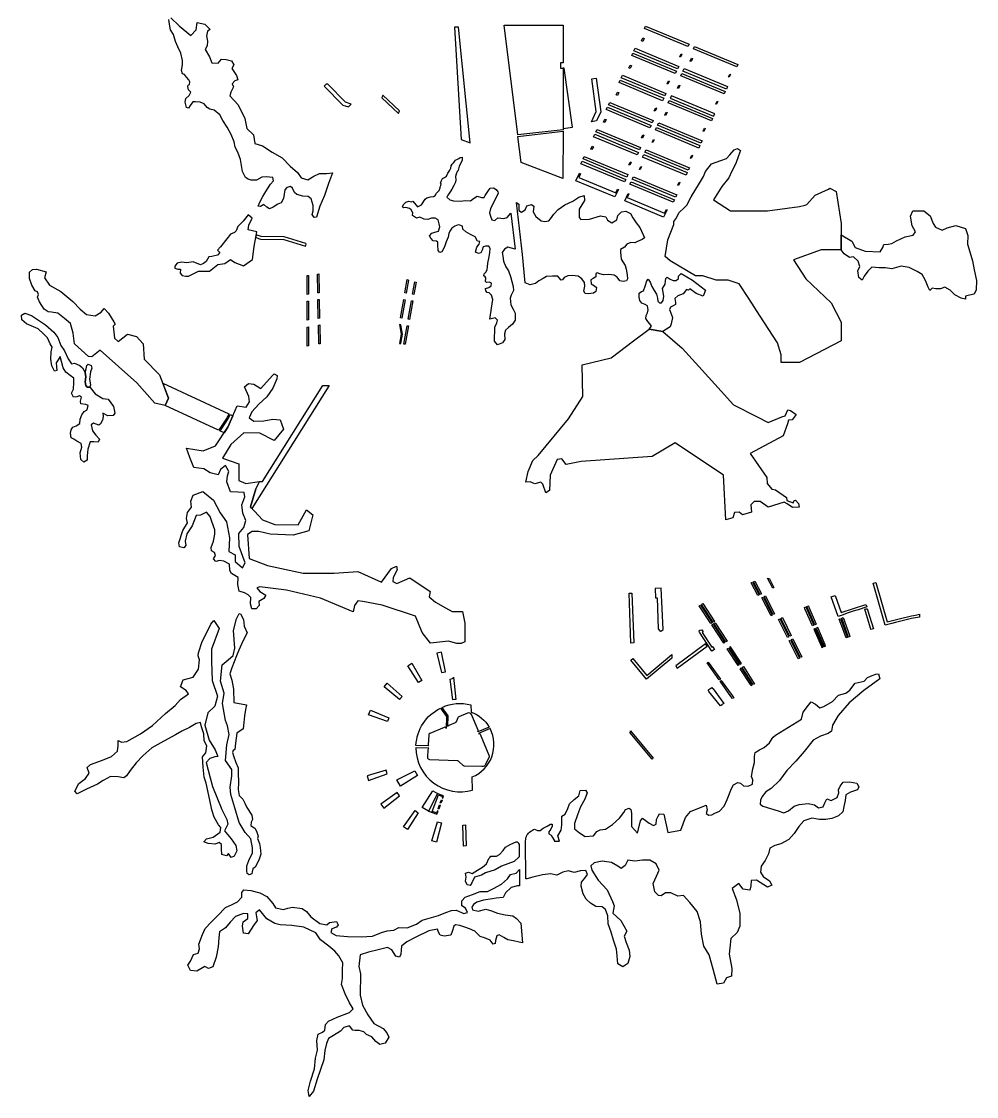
# Model space of a CAD drawing. Header units: millimetres. Extents: x -1615 to 2573, y -3000 to 3262.
# Drawn here: x -1010 to 2573, y -3000 to 1034 of the extents above; entities that cross this region are included whole.
import ezdxf

# ---------------------------------------------------------------- set-up
doc = ezdxf.new("R2010")
doc.units = ezdxf.units.MM
doc.layers.add('благоустройство_зеленые насаждения', color=18, linetype='Continuous', true_color=0x000000)

msp = doc.modelspace()

# ---------------------------------------------------------------- linework, layer by layer
at = {"layer": 'благоустройство_зеленые насаждения'}
for points in [[(-449.3, 1047.4), (-418.6, 1017.6), (-374.3, 981), (-354.1, 1002.2), (-350.2, 1030.1), (-322.3, 1023.3), (-301.2, 1003.1), (-311.3, 997.5), (-315.4, 978.6), (-312, 959.7), (-313.2, 941.9), (-320, 928.6), (-304.8, 900.6), (-295.4, 878.6), (-271.1, 877.5), (-259.8, 891.9), (-242, 890.4), (-226.4, 887.3), (-222.3, 885.8), (-213.5, 871.4), (-220.3, 857.3), (-202.5, 830.8), (-198.4, 814.5), (-209, 811.5), (-218.8, 800.1), (-214.7, 788.4), (-217.7, 781.2), (-224.5, 768.7), (-227.9, 754.7), (-196.7, 720.6), (-171.5, 669.2), (-163.8, 631.5), (-139.6, 608.2), (-133.8, 576.3), (-105.7, 566.6), (-68.9, 543.3), (-32, 522), (-1, 491), (26.3, 466.7), (39.2, 447.6), (65.2, 439.6), (86.9, 453), (108.6, 463.3), (134.2, 463.6), (157.1, 465.2), (142.2, 425.5), (127.7, 380.9), (109.8, 340.5), (97.6, 299.7), (88.8, 298.2), (81.2, 309.6), (84.2, 323.7), (85, 343.5), (76.6, 368.3), (66.3, 377.5), (45.7, 377.9), (24, 385.1), (14.1, 392), (7.6, 408.7), (-0.4, 414.8), (-14.6, 411), (-21.8, 401.5), (-26.8, 369.1), (-34.8, 353.8), (-47.7, 348.1), (-65.7, 337.1), (-79.5, 330.5), (-89, 337.4), (-100.1, 346.9), (-112.6, 340.1), (-122.2, 340.5), (-114.9, 356.1), (-103.9, 377.1), (-92.8, 396.1), (-75.3, 423.2), (-64.2, 435.8), (-66.1, 448.7), (-91.3, 451.4), (-108.4, 449.9), (-127.9, 438.5), (-147.4, 438.8), (-158.8, 441.9), (-168.8, 447.7), (-181, 470.2), (-184.5, 493.5), (-187.9, 515.2), (-197.8, 543.8), (-208.1, 562.5), (-211.5, 581.9), (-223.2, 610.2), (-238.5, 637.6), (-254.4, 662), (-265.3, 684), (-286.7, 700.4), (-302.5, 704.1), (-313.5, 710.8), (-324.5, 724.2), (-339.7, 730.9), (-356.2, 732.7), (-366.7, 731.7), (-376.4, 718.9), (-382.5, 707.9), (-391.1, 710.9), (-395.3, 731), (-392.9, 745.1), (-380.1, 756), (-374.6, 768.2), (-382.5, 777.4), (-385.6, 790.2), (-384.4, 794.5), (-379.5, 797.5), (-378.3, 806.7), (-381.9, 815.2), (-391.1, 825), (-398.4, 835.3), (-405.7, 837.2), (-409.4, 849.3), (-405.7, 871.3), (-405.1, 886.8), (-411.8, 914.2), (-422.8, 938.6), (-431.4, 958.1), (-439.9, 985), (-450.3, 1002.6), (-454.5, 1024), (-456.4, 1041.1)], [(1022.1, 624.8), (1022.1, 624.8)]]:
    msp.add_lwpolyline(points, dxfattribs=at)
for points in [[(640, 591.2), (673.6, 577.9), (629.7, 1012.3), (614.6, 1012.5)], [(852.5, 607.9), (801.5, 1020.1), (1022.3, 1020.1), (1022.3, 878.1), (1012.2, 878.1), (1012.2, 858.9), (1022.2, 858.9), (1022.1, 627.4), (852.5, 607.9)], [(1327.4, 1007.4), (1331.7, 1016.5), (1495.3, 948.5), (1491, 939.4)], [(1316.7, 961), (1321.8, 971.8), (1326.4, 969.9), (1321.3, 959.1)], [(1292.5, 933.1), (1456.2, 865.1), (1451.9, 856.1), (1288.3, 924)], [(1511.4, 931), (1515.6, 940), (1678.3, 872.5), (1674.1, 863.4)], [(1284, 915), (1447.7, 847), (1443.4, 837.9), (1279.8, 905.9)], [(1465.1, 912.3), (1467.8, 911.2), (1462.7, 900.3), (1460, 901.4)], [(1502.5, 883.8), (1499.7, 884.9), (1504.8, 895.8), (1507.6, 894.7)], [(1022.1, 632.1), (1058.2, 637.3), (1026.1, 858.9), (1022.2, 858.9)], [(1273.7, 857.6), (1269.1, 859.5), (1274.2, 870.3), (1278.8, 868.4)], [(1472.2, 847.6), (1476.5, 856.7), (1639.2, 789.1), (1634.9, 780)], [(1129.8, 818.4), (1145.9, 820.7), (1163.6, 694.7), (1147.5, 660.3), (1129.2, 657.7), (1147.1, 695.9)], [(1236.4, 813.5), (1400, 745.5), (1395.8, 736.4), (1232.2, 804.4)], [(1244.9, 831.6), (1408.5, 763.6), (1404.3, 754.6), (1240.7, 822.5)], [(1417.4, 810.8), (1420.2, 809.7), (1415.1, 798.8), (1412.3, 799.9)], [(1463.7, 829.5), (1468, 838.5), (1630.7, 771), (1626.4, 761.9)], [(1643, 825.4), (1648.1, 836.3), (1650.9, 835.1), (1645.8, 824.3)], [(1221.4, 758), (1226.5, 768.8), (1231.2, 766.9), (1226.1, 756.1)], [(1452.1, 783.4), (1457.2, 794.3), (1460, 793.2), (1454.9, 782.3)], [(346.4, 757.3), (342, 747.7), (404.8, 688.5), (409.2, 698.1)], [(1360.9, 662.1), (1356.7, 653.1), (1193.1, 721), (1197.3, 730.1)], [(1416.1, 728), (1420.4, 737), (1583.1, 669.5), (1578.8, 660.4)], [(1424.6, 746.1), (1587.3, 678.5), (1591.6, 687.6), (1428.9, 755.2)], [(1600.5, 734.8), (1603.2, 733.6), (1598.1, 722.8), (1595.4, 723.9)], [(1188.8, 712), (1352.4, 644), (1348.2, 634.9), (1184.6, 702.9)], [(1369.8, 709.3), (1372.6, 708.2), (1367.5, 697.3), (1364.7, 698.4)], [(1404.5, 681.9), (1409.6, 692.8), (1412.3, 691.7), (1407.2, 680.8)], [(1173.8, 656.5), (1178.9, 667.3), (1183.5, 665.4), (1178.4, 654.6)], [(1377, 644.6), (1381.3, 653.7), (1544, 586.1), (1539.7, 577)], [(1022.1, 622.2), (1022, 444), (865.3, 504.3), (853.2, 602.3), (1022.1, 622.2)], [(1141.2, 610.5), (1304.8, 542.5), (1300.6, 533.4), (1136.9, 601.4)], [(1149.7, 628.6), (1313.3, 560.6), (1309.1, 551.6), (1145.4, 619.5)], [(1322.2, 607.8), (1325, 606.7), (1319.9, 595.8), (1317.1, 596.9)], [(1372.8, 635.5), (1535.5, 568), (1531.2, 558.9), (1368.5, 626.5)], [(1552.9, 633.3), (1555.6, 632.1), (1550.5, 621.3), (1547.8, 622.4)], [(1130.8, 553.1), (1126.2, 555), (1131.3, 565.9), (1135.9, 563.9)], [(1356.9, 580.4), (1362, 591.3), (1364.7, 590.2), (1359.6, 579.3)], [(458.7, 359.4), (476.4, 337.7), (491.1, 345.2), (504.4, 366.6), (510.7, 372), (524.4, 375.7), (535.7, 377.5), (543, 381.3), (548, 389.2), (556.9, 399.8), (561.8, 409), (561.4, 413.3), (564.2, 418.3), (564.6, 424.4), (562.2, 427.6), (565.8, 437.5), (570, 444.3), (577.9, 448.6), (585.1, 453.8), (590.2, 465.1), (596.9, 475.3), (601.7, 483.7), (602.7, 492), (606.2, 498.6), (611.2, 503.7), (616.6, 509.1), (617.7, 513), (624.1, 516), (631.6, 519.8), (636.6, 523.2), (643.3, 525.1), (643.9, 519.8), (644.3, 513.2), (639, 502.5), (632.4, 490.6), (630.6, 480.7), (629.1, 474.4), (624.9, 470.2), (620.9, 461.3), (619.1, 452.5), (620.1, 439.6), (619.1, 430.3), (612.4, 418.7), (604.7, 404), (601.5, 398.7), (594.3, 387.4), (590, 381.8), (586.6, 374.1), (596.9, 364), (611.6, 360.2), (637, 359), (655.4, 362.2), (675.1, 361), (686.5, 369.7), (699.8, 378.4), (715.9, 373.3), (726.8, 372.7), (730.1, 380.8), (740.2, 396.3), (748.8, 407.8), (761.9, 410), (771.6, 403.2), (777.9, 394.7), (779.1, 389), (761.6, 353.2), (750.2, 331.5), (746.1, 315.5), (749.7, 303.7), (754.9, 289.7), (766.7, 286.6), (777.5, 296.4), (800.2, 293.9), (812.1, 298.5), (826.3, 314.8), (842.4, 178.8), (814.6, 186.8), (802, 179.6), (794.1, 167.4), (796.7, 153.1), (799.4, 134.9), (807.4, 113), (817.6, 97.7), (825.6, 77.1), (835.5, 39), (836.7, 24.4), (827.6, 6.3), (823.9, -4.8), (826.5, -29.3), (835.1, -45.8), (842.5, -61.2), (843, -87.3), (832.4, -101.6), (817.5, -114.9), (805.8, -125), (802.1, -137.9), (803.7, -159.2), (795.2, -171.4), (776.6, -180), (765, -166.3), (766.4, -113), (774.4, -96.5), (776.3, -87.5), (771, -81.9), (767.2, -78.4), (747.5, -83.8), (758.9, -9.1), (754.3, 6.7), (744.9, 15), (737.2, 17.4), (732.2, 22.7), (731.9, 31.7), (743.2, 35.4), (752.9, 42.4), (753.9, 52.1), (746.9, 56.1), (735.6, 54.1), (731.6, 58.4), (732.6, 72.1), (729.9, 75.4), (724.9, 79.8), (726.2, 87.1), (733.9, 94.1), (737.9, 102.8), (738.2, 112.8), (739.6, 127), (745.2, 150.6), (747.5, 167), (748.9, 181.4), (743.8, 190.2), (731.7, 190.2), (722.6, 188.2), (718.3, 176.1), (713.6, 166), (705.2, 163), (694.1, 168.7), (699.1, 187.2), (707.9, 198.6), (709.5, 208), (701.5, 210), (692.7, 225.5), (675.3, 234.5), (657.7, 244.4), (646.3, 254.1), (644.9, 265.5), (635.5, 269.6), (628.5, 270.9), (616, 265.2), (604.6, 257.8), (597.6, 247.1), (593.5, 238), (591.8, 223.9), (583.1, 206.7), (579, 191.9), (574.3, 180.2), (567.9, 169.1), (560.2, 166.4), (554.2, 174.1), (552.8, 194.3), (552.5, 205.4), (547, 209.4), (535.3, 210.4), (525.9, 220.2), (521.8, 229.6), (529.9, 239.7), (541, 243), (554.8, 247.4), (560.2, 263.5), (557.1, 274.3), (553.4, 289.4), (543, 296.1), (528.6, 296.1), (514.5, 290.4), (501, 292.1), (485.2, 299.5), (472, 296.2), (457.5, 306.2), (458.5, 315.3), (452.8, 326.4), (445.8, 332.4), (432.7, 335.8), (423.3, 334.5), (419.3, 338.3), (423.7, 347.3), (432.2, 355.8), (444.1, 360.1), (454.1, 357.5)], [(1102.1, 527.1), (1265.7, 459.1), (1261.4, 450.1), (1097.8, 518)], [(1325.1, 534), (1487.8, 466.5), (1483.6, 457.4), (1320.9, 525)], [(1329.4, 543.1), (1333.7, 552.2), (1496.3, 484.6), (1492.1, 475.5)], [(1438, 272), (1438, 283.7), (1445.1, 293.4), (1458, 317.3), (1476.3, 335.1), (1486.7, 345.1), (1503.3, 376.3), (1533.7, 426.6), (1549, 451.9), (1556.3, 470.9), (1579.5, 499.4), (1613.9, 511.8), (1635.5, 519.5), (1648.2, 533.9), (1663.7, 551.5), (1676.7, 556.8), (1687.7, 549), (1680.7, 529.6), (1670.2, 500.6), (1656, 472), (1643.7, 447.5), (1618.3, 414.1), (1586.9, 363.9), (1650.7, 322.9), (1789.5, 322.9), (1909.3, 339.7), (1931, 343.9), (1937.2, 347.6), (1968.7, 382.6), (2018.5, 403.9), (2023, 408.4), (2047.5, 396.2), (2065.6, 275.3), (2065.6, 176.7), (1990.2, 176.7), (1886.6, 139.4), (1933.6, 68.6), (2028.2, -21.5), (2065.4, -94.8), (2065.4, -164.6), (1909.9, -245.8), (1840, -245.8), (1840, -217.6), (1826.5, -172.5), (1758.9, -67.7), (1719.1, -6.1), (1683.5, 49), (1641.7, 63), (1596.6, 63), (1547, 79.9), (1519, 79.2), (1424.3, 135.4), (1404.8, 151.3), (1415.9, 214.4)], [(1505.2, 531.8), (1508, 530.6), (1502.9, 519.8), (1500.1, 520.9)], [(1093.6, 509), (1257.2, 441), (1252.9, 431.9), (1089.3, 499.9)], [(1274.6, 506.3), (1277.4, 505.2), (1272.3, 494.3), (1269.5, 495.4)], [(1309.2, 478.9), (1314.3, 489.8), (1317.1, 488.7), (1312, 477.8)], [(1088.3, 462.4), (1081.5, 447.9), (1220.2, 390.3), (1227, 404.8), (1229.7, 403.7), (1216.6, 375.6), (1070.5, 436.3), (1083.7, 464.4)], [(1448.7, 383.1), (1444.5, 374), (1281.8, 441.6), (1286, 450.7)], [(1277.5, 432.5), (1440.2, 365), (1436, 355.9), (1273.3, 423.5)], [(1457.6, 430.3), (1460.4, 429.1), (1455.3, 418.3), (1452.5, 419.4)], [(847.4, 354.6), (855.8, 347.9), (855.8, 324.9), (865.8, 318.5), (880.4, 327.3), (886.9, 341.4), (903.9, 346.7), (912.2, 340.8), (910.4, 319.7), (920.4, 301.5), (939.8, 285.6), (954.5, 283.3), (968.6, 285.6), (975, 293.2), (987.9, 310.3), (1003.8, 328.5), (1028.5, 345.5), (1059, 359.6), (1081.9, 374.9), (1101.9, 381.3), (1103.1, 361.9), (1083.1, 329.6), (1083.1, 297.9), (1088.6, 290.9), (1121.5, 292.1), (1163.2, 305), (1183.2, 300.9), (1188.4, 288.5), (1204.9, 278.6), (1224.3, 289.1), (1227.8, 305.6), (1241.3, 319.7), (1257.8, 321.4), (1275.4, 313.2), (1283.6, 296.8), (1297.1, 278), (1310, 260.9), (1316.5, 247.4), (1324.7, 231), (1327.7, 221.6), (1318.8, 215.1), (1301.8, 208.7), (1291.8, 202.8), (1276.5, 204), (1261.9, 198.7), (1252.5, 187.5), (1237.8, 178.1), (1237.2, 168.2), (1240.7, 141.7), (1254.8, 118.2), (1259.5, 104.1), (1262.4, 83.6), (1263.6, 67.7), (1260.1, 60.7), (1247.2, 58.3), (1235.4, 60.7), (1225.4, 74.8), (1213.7, 82.4), (1194.3, 84.8), (1174.3, 83.6), (1159.7, 87.1), (1150.3, 91.2), (1145, 87.7), (1145, 76), (1135.6, 69.5), (1126.2, 64.8), (1128, 49.3), (1139.7, 42.2), (1147.3, 35.8), (1145.6, 21.1), (1136.2, 14.6), (1116.2, 12.3), (1105, 13.5), (1100.3, 22.3), (1103.9, 40.5), (1103.3, 54.6), (1092.1, 67.5), (1078.6, 77.5), (1056.9, 80.4), (1040.4, 79.8), (1026.3, 73.4), (1019.9, 64), (1014.6, 63.4), (1007.5, 71.6), (1002.2, 78.1), (982.3, 78.7), (960, 76.3), (947.6, 69.3), (931.8, 60.4), (918.3, 50.5), (899.5, 45.8), (880.6, 52.6), (870.1, 159.1)], [(1262.7, 372.7), (1403.2, 314.3), (1410, 328.8), (1412.8, 327.6), (1399.6, 299.5), (1253.5, 360.2), (1266.7, 388.3), (1269.5, 387.2)], [(2065.6, 233), (2106.1, 209.1), (2117.8, 185.2), (2155.9, 172.2), (2211.6, 169), (2221.9, 185.8), (2225.8, 197.4), (2242, 198.1), (2256.2, 200.7), (2273.7, 210.4), (2305.4, 225.9), (2335.8, 232.4), (2344.2, 244.7), (2332.6, 267.3), (2325.5, 302.9), (2335.2, 322.9), (2375.9, 322.9), (2399.2, 304.8), (2410.8, 275.1), (2419.3, 261.5), (2444.5, 250.5), (2463.9, 259.5), (2495.6, 268.6), (2532.7, 257.5), (2541.1, 231), (2539.2, 198.7), (2548.9, 168.9), (2557.9, 135.3), (2565, 102.3), (2573.5, 61.6), (2572.8, 27.3), (2564.4, 10.5), (2546.9, 7.2), (2532.1, 2.7), (2532.1, -8.3), (2515.9, -4.4), (2492.6, 8.5), (2474.5, 26), (2454.4, 36.3), (2438.9, 30.5), (2421.4, 30.5), (2407.2, 32.5), (2398.1, 24.7), (2391.7, 36.3), (2382, 61.6), (2369, 84.2), (2350.9, 95.8), (2320.5, 110.1), (2291.4, 115.2), (2255.2, 106.2), (2232.3, 108.8), (2208.3, 108.8), (2181.2, 111.4), (2165.6, 97.1), (2151.4, 77.7), (2144.9, 62.9), (2131.4, 73.2), (2128.1, 98.4), (2135.2, 114.6), (2129.4, 134), (2111.9, 150.8), (2097.1, 148.2), (2076.4, 161.8), (2065.6, 176.7)], [(-382.7, 78.5), (-345.9, 96.3), (-304.3, 96.3), (-272.9, 121.4), (-246.7, 126), (-225.6, 140.2), (-209.7, 129.4), (-176.6, 116.3), (-142.4, 140.8), (-136.8, 189.6), (-126.8, 244), (-158.6, 251.7), (-156.4, 269.2), (-144.7, 295.3), (-159.5, 307.8), (-177.9, 284.2), (-198, 264.5), (-204.1, 247.9), (-210.7, 242.2), (-226, 235.2), (-239.6, 218.1), (-262.8, 188.7), (-274.6, 176), (-265.9, 167.2), (-274.2, 157.2), (-295.2, 151.5), (-306.1, 150.6), (-316.6, 132.7), (-326.7, 125.7), (-338.5, 120.4), (-365.8, 132.2), (-389, 128.7), (-409.5, 130.9), (-425.7, 126.5), (-434.5, 115.1), (-434.5, 108.1), (-423.1, 104.2), (-413.5, 103.8), (-414.8, 89.8), (-406.9, 80.6), (-393.3, 78.4)], [(-130.6, 223.3), (-112.6, 217.3), (-25.4, 215.1), (55.9, 190.1), (59, 198.1), (56.8, 200.3), (-23.8, 225.1), (-110.9, 227.3), (-128.8, 233.3)], [(-952.8, 104.9), (-916.7, 94.8), (-923.7, 71.8), (-903.9, 44.3), (-862.2, 20.9), (-817, -17.2), (-789.4, -45.5), (-765.3, -65.3), (-733.5, -71), (-710.9, -57.5), (-698.9, -42.7), (-682.6, -60.4), (-662.8, -92.9), (-657.8, -101.8), (-665.6, -108.9), (-660.2, -154), (-647.3, -166.9), (-611.9, -138.9), (-577.5, -148.6), (-552.8, -175.5), (-549.6, -233.5), (-491.5, -292.6), (-458.2, -379.6), (-470, -407.6), (-508.7, -397.9), (-576.4, -321.6), (-715, -199.1), (-745.4, -224.8), (-757.9, -223.5), (-810.9, -175.4), (-816.2, -136.2), (-826.1, -99.9), (-848.8, -81.2), (-872.8, -60.3), (-896.5, -57.2), (-909.4, -55.4), (-924.1, -45.2), (-941.5, -18), (-949.1, -0.7), (-946, 9.1), (-949.1, 19.8), (-958, 22.9), (-970.4, 44.3), (-979.3, 69.7), (-979.3, 92.8), (-968.7, 102.6)], [(62.8, 80.3), (67.8, 81.1), (67.8, 10.2), (62.8, 9.3)], [(101.1, 86), (106.1, 86.6), (107.3, 16.2), (102.3, 15.5)], [(1345.2, -120.6), (1354.6, -109.3), (1348.4, -100.7), (1340.2, -92), (1333.1, -81.3), (1334, -69.7), (1338.9, -59), (1342.2, -48.7), (1339.3, -32.6), (1329.8, -28.8), (1317.9, -22.6), (1310.8, -13.6), (1307.5, -1.2), (1307.5, 14.9), (1316.6, 21.1), (1324.5, 22.8), (1330.7, 40.5), (1336.1, 60.9), (1342, 66.7), (1348.9, 55.2), (1355.6, 39.9), (1364, 24.5), (1372.4, 10.7), (1376.7, -3.8), (1377.6, -15.2), (1384.5, -21.3), (1392, -22.2), (1397.7, -13.1), (1399.9, 3.1), (1395.6, 31.5), (1405.7, 47.9), (1406.1, 61.2), (1407.3, 69.6), (1413.1, 74.3), (1423.7, 66.8), (1436, 61.6), (1447.2, 62.2), (1455.9, 69.8), (1455.9, 77.6), (1465, 88), (1507.8, 62.6), (1556.1, 25.7), (1547.5, 2.8), (1521.6, 13.6), (1498.1, 31.2), (1492.8, 25.2), (1485.8, 28), (1473.1, 11.4), (1453.2, 4), (1442.1, -6.1), (1443.7, -21.2), (1444.5, -28.4), (1436, -32.9), (1424.9, -38.7), (1421.9, -46.4), (1427.8, -62.6), (1432.3, -76.9), (1428, -100.5), (1423.7, -112.5), (1396.3, -129.6)], [(437.3, 65.1), (442.2, 63.7), (433.6, 14.3), (428.6, 15)], [(466, 57.2), (470.8, 55.9), (462.8, 9.6), (457.8, 10.4)], [(62.8, -16.1), (67.8, -15.2), (67.8, -86.3), (62.8, -87.2)], [(102.7, -9.7), (107.7, -9), (108.9, -79.5), (103.9, -80.2)], [(424.4, -9.7), (429.3, -10.4), (417.3, -79.4), (412.4, -78.7)], [(453.6, -14.2), (458.5, -15), (446.5, -83.9), (441.6, -83.1)], [(-751.8, -339.5), (-733.1, -363.5), (-703.8, -380.8), (-684.5, -383.5), (-664.5, -411.4), (-659.2, -436.1), (-665.8, -444.7), (-685.1, -446.1), (-704.5, -436.1), (-703.1, -448.1), (-705.8, -462.7), (-713.1, -475.4), (-719.8, -481.4), (-739.8, -474), (-747.8, -479.4), (-743.1, -502.7), (-731.1, -518.7), (-716.5, -533.3), (-721.8, -544.6), (-738.4, -543.3), (-751.8, -543.3), (-760.4, -570.6), (-763.7, -595.9), (-763.7, -612.6), (-775.7, -619.2), (-786.4, -609.9), (-789.7, -584.6), (-783.7, -563.9), (-785.1, -549.3), (-802.4, -540.6), (-813.7, -534), (-823.7, -528), (-825.7, -511.3), (-823, -498.7), (-816.4, -488), (-804.4, -483.4), (-790.4, -474.7), (-789.1, -458.7), (-783.1, -442.1), (-774.4, -430.1), (-763.1, -422.8), (-759.1, -406.8), (-767.7, -402.8), (-786.4, -400.8), (-788.4, -390.8), (-784.4, -376.1), (-791.7, -370.8), (-802.4, -374.1), (-815, -375.5), (-822.4, -360.8), (-815, -345.5), (-813, -320.9), (-813.7, -304.2), (-826.4, -294.2), (-843.7, -282.2), (-853, -265.6), (-859, -241.6), (-865, -222.8), (-871.7, -235.4), (-879, -247.4), (-877, -275.4), (-885.7, -278.1), (-895.7, -258.8), (-899, -233.4), (-898.3, -206.1), (-894.3, -188.8), (-902.3, -176.2), (-911.7, -152.9), (-927.6, -138.2), (-947, -119.6), (-964.9, -112.2), (-990.9, -100.9), (-1008.2, -85.6), (-1009.6, -67.6), (-996.9, -60.3), (-971.6, -69), (-938.3, -91.6), (-919, -104.9), (-887.7, -131.6), (-873.7, -152.2), (-861.7, -181.5), (-847.7, -202.1), (-835.1, -232.1), (-821.7, -251.4), (-810.4, -248.1), (-790.4, -257.4), (-781.1, -265.4), (-770.3, -283.6), (-768.5, -299.9), (-770.6, -318.8), (-768, -332.5), (-762.8, -338.7), (-753.2, -337.9)], [(62.8, -112.7), (67.8, -111.7), (67.8, -183.1), (62.8, -184)], [(104.4, -105.5), (109.4, -104.6), (110.6, -175.4), (105.6, -176.3)], [(409.2, -174.2), (414.2, -174.9), (419.5, -139.5), (413.3, -104), (408.3, -103.3), (414.4, -139.6)], [(437.3, -107.8), (442.3, -108.6), (430.3, -177.6), (425.4, -176.8)], [(1093.4, -254.4), (1203, -228.8), (1287, -164.9), (1345.2, -120.6), (1396.3, -129.6), (1468.9, -191.5), (1544.5, -274.9), (1615.8, -353.6), (1661.5, -404.1), (1750.6, -450.1), (1791.7, -471.4), (1843.3, -449.4), (1855.7, -445.6), (1866.2, -423.8), (1875, -426.3), (1896.8, -440.5), (1881.6, -460.4), (1868.1, -462.3), (1864.3, -475.5), (1847.6, -520.4), (1724.5, -587.2), (1787.4, -677.2), (1788.5, -699.9), (1805.4, -721.4), (1819.4, -723), (1860.5, -752.8), (1861.7, -763.8), (1885.8, -772.3), (1888.9, -763.4), (1894.9, -762), (1905.1, -774.3), (1908.2, -788.1), (1882.6, -789.7), (1863.3, -776.1), (1852.1, -769.9), (1791.9, -788.1), (1761.6, -767.6), (1739.6, -766.7), (1727.4, -779.2), (1729.4, -807), (1695.4, -817.3), (1683.6, -807), (1665, -809.1), (1659.2, -828.2), (1633.2, -836.1), (1623.8, -668.8), (1442.7, -547.2), (1357.1, -598.6), (1090.5, -617.6), (1034, -628.4), (1018, -607.1), (999.8, -609.3), (974.4, -667.9), (971.4, -726.3), (957.6, -734.7), (946.6, -702.4), (938.8, -694.9), (916.9, -700.6), (899.3, -693.1), (882.7, -694.4), (890.9, -654.5), (909.3, -613.6), (928.4, -595), (1042.4, -456.7), (1096.1, -373.3)], [(-759.2, -252.3), (-748.6, -257.5), (-746, -267.3), (-750.7, -281.3), (-754.3, -308.2), (-750.9, -329.4), (-753.2, -337.9), (-762.8, -338.7), (-768, -332.5), (-770.6, -318.8), (-768.5, -299.9), (-770.3, -283.6), (-767, -269.4), (-763.9, -257)], [(-479.6, -323.7), (-231.6, -438.6), (-238.2, -451.6), (-265.3, -493.1), (-271, -499.7), (-470, -407.6), (-458.2, -379.6)], [(121.5, -331.6), (145.1, -331.6), (-144.8, -793.8), (-150.6, -787.5), (-130.9, -719.9), (-116.8, -692.7), (-105, -692.7)], [(-226.2, -441.1), (-216.5, -445.6), (-235.3, -488.5), (-249.6, -509.7), (-265.3, -502.4), (-260.5, -496.8), (-233, -454.6)], [(1728.2, -1072.6), (1733.1, -1070.1), (1757.7, -1117.5), (1752.8, -1120)], [(1761.3, -1115.6), (1736.7, -1068.4), (1741.6, -1065.8), (1766.2, -1113.2)], [(1789.8, -1054.5), (1796.9, -1057.4), (1813.7, -1089.6), (1809.2, -1091.8)], [(1270.3, -1111.1), (1280.3, -1110.8), (1287.4, -1297.8), (1276.6, -1298.2)], [(1800.2, -1191.2), (1768.1, -1128.6), (1773.2, -1126), (1807.4, -1193.1), (1802.5, -1195.7)], [(1810.9, -1191.3), (1776.8, -1124.2), (1782, -1121.6), (1813.6, -1184.4), (1815.9, -1188.9)], [(2027.6, -1125.2), (2042.9, -1119.4), (2066.3, -1184.2), (2158.8, -1153.3), (2161.8, -1163), (2129.4, -1173.2), (2124.6, -1174.7), (2110.8, -1179.3), (2092.5, -1185.5), (2069.6, -1193.6), (2054.9, -1199)], [(1533.2, -1158.6), (1538.5, -1155.6), (1581.7, -1222.3), (1576.8, -1225.4)], [(1542, -1153.6), (1547.3, -1150.5), (1590, -1217), (1585.1, -1220.1)], [(1928, -1165), (1933.7, -1162.5), (1963.2, -1231.3), (1957.8, -1233.7), (1930, -1169.6)], [(1966.9, -1229.8), (1937.4, -1161), (1943.1, -1158.6), (1945, -1163.2), (1972.3, -1227.5)], [(-187.6, -1188.1), (-176.2, -1209.5), (-174.5, -1235.6), (-162.5, -1260.1), (-173.6, -1281.3), (-184.1, -1302.8), (-194, -1324.5), (-203.4, -1346.5), (-212.2, -1368.8), (-220.4, -1391.3), (-228, -1414), (-220.5, -1437.3), (-214, -1471.9), (-212.5, -1521.3), (-165.3, -1530.7), (-168.7, -1548.2), (-172.6, -1571.9), (-175.7, -1595.8), (-178.1, -1619.7), (-201.7, -1635.9), (-206.4, -1673.7), (-209.3, -1698), (-216, -1701.7), (-218.1, -1708.9), (-213.9, -1721.7), (-205, -1746.7), (-197, -1765.9), (-197, -1783.8), (-194.9, -1822.8), (-196.5, -1847.5), (-193.3, -1870.4), (-178.6, -1884.3), (-172.2, -1899.2), (-164.7, -1915.5), (-145.2, -1944.2), (-142.3, -1960.7), (-148.1, -1970.9), (-149.5, -1983.2), (-132.7, -1993.8), (-127.1, -2008), (-121.2, -2022.4), (-124.4, -2031.5), (-116.4, -2049.9), (-113.9, -2064.8), (-111, -2090.4), (-118.5, -2108.8), (-126.8, -2128), (-133.4, -2139.5), (-141.7, -2144.8), (-144.1, -2156.1), (-145.7, -2164.6), (-154.8, -2168.1), (-163.1, -2163.5), (-164.4, -2152.6), (-163.9, -2134.7), (-156.9, -2113.6), (-147.3, -2095.2), (-143, -2086.1), (-142.8, -2066.6), (-149.4, -2032.7), (-169.9, -2009.4), (-192.5, -1971), (-209.7, -1916.9), (-224.7, -1866.9), (-226.1, -1838.8), (-220.6, -1796.4), (-220, -1772.8), (-244.6, -1739.2), (-239.8, -1680.3), (-230.2, -1641.3), (-237.1, -1609.1), (-244.7, -1589), (-255, -1525.1), (-248.8, -1485.9), (-262.5, -1441.2), (-257, -1380), (-234.3, -1360.8), (-215.8, -1345), (-209.6, -1317.2), (-213.7, -1251.2), (-202.7, -1207.9), (-193.1, -1187.3)], [(1830.7, -1210.1), (1836.2, -1207.3), (1869.6, -1274.7), (1864.4, -1277.3), (1833, -1214.7)], [(1873.2, -1272.9), (1839.9, -1205.7), (1845.5, -1203), (1847.7, -1207.5), (1878.5, -1270.3)], [(2058.4, -1208.4), (2063.8, -1206.4), (2089.6, -1277), (2084.5, -1279), (2082.8, -1274.4)], [(2093.4, -1275.7), (2067.6, -1205), (2073, -1203), (2096.9, -1269.3), (2098.5, -1273.8)], [(-288.3, -1214), (-267.4, -1243.8), (-297.2, -1321), (-297.2, -1367.3), (-293.9, -1439), (-274, -1497.5), (-283.9, -1535), (-310.4, -1560.3), (-321.4, -1606.7), (-306, -1662.9), (-282.8, -1699.3), (-272.9, -1723.6), (-283.9, -1725.7), (-303.2, -1731.9), (-316.4, -1746.4), (-301.9, -1804.6), (-293.5, -1836.4), (-257.6, -1922.2), (-239.5, -1960), (-235.4, -1977.3), (-248.5, -2002.9), (-222.9, -2032.6), (-205.6, -2057.5), (-201.4, -2077.6), (-211.1, -2097.7), (-222.9, -2103.2), (-233.3, -2087.3), (-240.2, -2096.3), (-258.2, -2091.5), (-258.9, -2071.4), (-258.9, -2054.1), (-267.9, -2046.5), (-282.4, -2052.7), (-309.4, -2049.9), (-325.4, -2044.4), (-315, -2032.6), (-290.7, -2027.1), (-263.7, -2008.4), (-261.7, -1989.7), (-270, -1980), (-287.3, -1951), (-295.6, -1924), (-302.5, -1887.3), (-317, -1823.6), (-324, -1801.8), (-328.1, -1763.8), (-330.9, -1725), (-317.8, -1710.5), (-313.6, -1684.2), (-324.7, -1665.5), (-326.1, -1638.5), (-334.4, -1612.2), (-337.8, -1597), (-353.8, -1599.7), (-379.4, -1615), (-408.4, -1629.5), (-431.5, -1642.6), (-475.8, -1666.9), (-520.8, -1691.1), (-554, -1721.5), (-578.9, -1747.1), (-602, -1776.4), (-615.1, -1796.4), (-625.5, -1804), (-646.3, -1799.9), (-676, -1798.5), (-703.7, -1813.7), (-724.5, -1827.6), (-765.5, -1847), (-800.8, -1863.6), (-809.1, -1853.9), (-793.9, -1825.5), (-769.6, -1806.8), (-755.8, -1786), (-762.7, -1764.6), (-750.9, -1754.2), (-705.9, -1738.3), (-672, -1723.8), (-649.2, -1703.7), (-647.1, -1682.2), (-647.1, -1663.5), (-634.6, -1670.2), (-613.8, -1667.4), (-563.3, -1638.4), (-517.6, -1607.9), (-469.1, -1562.9), (-433.1, -1532.5), (-413, -1509.6), (-383.1, -1488.5), (-392.1, -1476.1), (-413.5, -1462.9), (-402.4, -1435.9), (-365.8, -1426.9), (-345.7, -1396.5), (-341.5, -1361.2), (-346.4, -1346), (-345.7, -1335.6), (-331.8, -1292.7), (-311.1, -1253.2), (-299.3, -1227.6)], [(1580.1, -1230.4), (1585, -1227.3), (1629.5, -1296), (1624.9, -1299)], [(1588.4, -1225.2), (1593.3, -1222), (1637.4, -1290.8), (1632.8, -1293.8)], [(1963.4, -1246.5), (1991.4, -1311.1), (1993.3, -1315.6), (1998.4, -1313.3), (1968.7, -1244.2)], [(2002, -1311.8), (2007.1, -1309.7), (2005.2, -1305.2), (1977.8, -1240.4), (1972.4, -1242.6)], [(1870.7, -1289.9), (1875.9, -1287.3), (1909.3, -1354.6), (1904.4, -1357.1), (1902.2, -1352.8)], [(1912.8, -1352.8), (1879.4, -1285.4), (1884.7, -1282.9), (1915.7, -1346.1), (1917.8, -1350.4)], [(1445.8, -1383.2), (1450.2, -1392.4), (1562.5, -1310), (1557, -1301.6)], [(1638, -1320.6), (1642.8, -1317.5), (1683.3, -1379.9), (1678.7, -1383)], [(1686.7, -1377.8), (1691.3, -1374.8), (1651.1, -1312.1), (1646.2, -1315.3)], [(548.7, -1336.5), (566.6, -1408.9), (581, -1405.7), (566.7, -1332.3)], [(1276.3, -1362.6), (1284, -1356.1), (1337, -1419.9), (1430.9, -1341.4), (1430.9, -1354.5), (1335.8, -1434)], [(1608.4, -1436.4), (1562.9, -1372.1), (1566.4, -1369.5), (1612.4, -1433.5)], [(439.4, -1383.5), (455.2, -1374), (492.1, -1438.7), (479.6, -1446.3)], [(1686.4, -1394.8), (1691, -1391.8), (1732.3, -1455.6), (1728, -1458.5), (1725.3, -1454.3)], [(1694.3, -1389.6), (1699, -1386.7), (1737.3, -1446.5), (1740, -1450.7), (1735.7, -1453.4)], [(350.9, -1463.2), (362.8, -1449.1), (418.6, -1498.5), (409.2, -1509.7)], [(1611.9, -1441.2), (1615.9, -1438.3), (1656.7, -1495.2), (1659.6, -1499.3), (1662.6, -1503.3), (1658.1, -1506.6), (1652.3, -1498.4)], [(292.8, -1567.1), (299.6, -1549.9), (368.3, -1578.7), (363, -1592.4)], [(1274.5, -1634.7), (1275, -1627.5), (1360.6, -1730.3), (1356.8, -1733.5)], [(358.2, -1774.6), (286.8, -1796.1), (292.6, -1813.7), (362.8, -1788.6)], [(412.9, -1835.8), (399, -1811.7), (465.7, -1777.7), (475.7, -1795)], [(517.8, -1929.3), (493.6, -1915.6), (533.7, -1852.4), (551.1, -1862.2)], [(350.3, -1917.7), (408.7, -1871.3), (399.9, -1859.6), (339.2, -1902.9)], [(574.1, -1871.8), (570.4, -1870.5), (556.5, -1864.8), (551.1, -1862.2), (517.8, -1929.3), (548.9, -1940.7), (553.4, -1928.5), (550.6, -1927.4), (547.5, -1935.9), (531.5, -1930.1), (554.4, -1867.7), (570.3, -1873.6), (568.4, -1878.7), (571.2, -1879.7)], [(565.7, -1886.2), (568.5, -1887.2), (564.3, -1898.8), (561.4, -1897.7)], [(478.9, -1934.9), (438.6, -1997.6), (423.3, -1987.2), (466.8, -1926.7)], [(558.7, -1905.3), (561.5, -1906.3), (556.1, -1921), (553.3, -1919.9)], [(566, -1972.6), (547.9, -2044.9), (530.1, -2040), (551.8, -1968.7)], [(645.7, -1981), (655.7, -1980.6), (658.3, -2059.6), (648.3, -2059.8)], [(-148.7, -2226.6), (-115.6, -2235.9), (-89.5, -2249.6), (-66.5, -2275.2), (-56.8, -2292), (-27.2, -2297.7), (-10.4, -2292.9), (6.8, -2288.9), (44, -2294.2), (59.4, -2305.7), (75.8, -2325.6), (109.9, -2350.8), (136, -2355.1), (146.6, -2347.3), (172, -2342.4), (178.4, -2355.1), (172, -2364.3), (154.4, -2369.9), (151.5, -2384.8), (171.3, -2396.1), (213.7, -2398.9), (264.6, -2401), (307.7, -2397.5), (340.9, -2384.8), (362.8, -2378.4), (387.6, -2374.9), (406.1, -2365.7), (437.2, -2366.4), (471.8, -2353.6), (493.7, -2338.1), (554.5, -2320.4), (582.1, -2309.8), (603.3, -2302.1), (621.2, -2300.6), (649.4, -2313.3), (663.6, -2309.7), (655.8, -2293.5), (643.1, -2283.6), (643.1, -2265.9), (655.1, -2251.1), (681.9, -2241.9), (710.9, -2230.6), (738.5, -2229.9), (761.1, -2219.3), (790.8, -2203.1), (813.4, -2183.3), (825.4, -2166.3), (846.6, -2162.1), (858.3, -2147.8), (858.7, -2209.1), (851.9, -2209.6), (828, -2215.4), (806.7, -2235.8), (797.4, -2253.5), (771.7, -2255.3), (757.9, -2257.5), (724.2, -2262.8), (699, -2270.3), (686.1, -2278.8), (679.5, -2289.8), (683, -2299.6), (704.3, -2304), (733.1, -2296.9), (754.4, -2302.7), (776.1, -2311.1), (804.9, -2317.8), (834.2, -2321.3), (848, -2331.7), (864, -2349.5), (869.5, -2422.8), (857.3, -2420.3), (836, -2415.4), (815.7, -2411.5), (800.1, -2402.6), (782.8, -2393.3), (773.5, -2396.4), (769.1, -2413.7), (767.8, -2425.2), (760.2, -2428.3), (749.1, -2413.2), (727, -2404.4), (711.9, -2399.5), (700.8, -2389.7), (691.1, -2379.1), (671.1, -2371.1), (653.4, -2364.5), (635.6, -2357.4), (618.8, -2355.2), (613, -2360.9), (605.9, -2380.9), (601.3, -2393.8), (576.1, -2398.2), (561.4, -2393.8), (554.8, -2383.1), (550.6, -2372.1), (518.7, -2377.8), (470.5, -2401.9), (435.7, -2419.6), (415.9, -2435.9), (413.7, -2465.7), (408.8, -2477.1), (395.3, -2472.8), (380.4, -2449.4), (363.4, -2440.9), (328.7, -2449.4), (291.8, -2458.6), (260.6, -2467.8), (256.3, -2511.8), (262.7, -2538.7), (260.5, -2619.1), (269.7, -2657.4), (289.6, -2693.6), (312.2, -2725.5), (347, -2743.9), (360.5, -2760.2), (368.6, -2777.5), (354.4, -2798.9), (334.4, -2804.6), (320.1, -2793.2), (304.4, -2776.1), (285.1, -2766.8), (274.4, -2757.5), (257.3, -2751.8), (242.3, -2752.5), (233, -2751.1), (221.6, -2734.7), (199.4, -2740.4), (187.3, -2754.7), (160.9, -2771.1), (142.3, -2782.5), (135.2, -2801.1), (128.8, -2827.5), (124.3, -2862.5), (99.3, -2934.6), (86.4, -2979.5), (70, -2999.5), (66.5, -2976.7), (75, -2941.7), (90, -2895.3), (93.6, -2855.4), (101.4, -2826.1), (98.6, -2789), (102.9, -2766.1), (120, -2757.6), (127.9, -2750.4), (130.7, -2729.7), (142.1, -2716.9), (174.3, -2701.9), (220.7, -2684.1), (234.2, -2671.2), (220.7, -2647.7), (204.2, -2614.8), (191.4, -2579.1), (195, -2556.6), (195, -2525.2), (195.7, -2498.1), (181.4, -2471.7), (165.7, -2453.8), (142.9, -2435.3), (112.2, -2411.7), (94.3, -2386), (50.1, -2363.9), (4.4, -2357.5), (-39.2, -2356), (-59.5, -2350.9), (-89.4, -2332.4), (-116.6, -2298.8), (-130.8, -2311), (-125.9, -2338.8), (-138.7, -2357.4), (-159.4, -2389.5), (-176.5, -2387.3), (-180.1, -2360.2), (-178, -2344.5), (-160.1, -2331.7), (-160.1, -2314.5), (-176.5, -2312.4), (-206.5, -2324.5), (-226.5, -2345.2), (-243.6, -2367.3), (-266.5, -2382.3), (-268.6, -2403.7), (-271.5, -2438), (-279.3, -2477.3), (-291.5, -2513), (-307.4, -2519.4), (-321.6, -2512.4), (-351.6, -2528.8), (-375.2, -2526.7), (-385.2, -2507.4), (-375.9, -2491.7), (-364.5, -2466.7), (-347.3, -2462.4), (-342.3, -2445.3), (-344.5, -2428.2), (-330.2, -2391.8), (-320.2, -2369.6), (-297.4, -2345.4), (-273.8, -2321.1), (-244.5, -2290), (-219.5, -2278.6), (-199.5, -2269.3), (-183.1, -2252.2), (-182.4, -2234.4), (-176, -2223.7)]]:
    msp.add_lwpolyline(points, close=True, dxfattribs=at)
for points in [[(125.9, 790.6), (196, 720.2), (217.5, 713), (226.9, 723), (206, 731.4), (139.8, 797.9, 0.423645), (132.6, 797.8)], [(-112.2, -343.1), (-68.1, -294), (-61.5, -288), (-50.7, -294.8), (-51, -307), (-67, -342.6), (-88.9, -374.1), (-119.6, -402.5), (-144.9, -430.7), (-155.3, -453.2), (-137.4, -466.4), (-99.9, -464.5), (-67, -458.8), (-38.8, -460.7), (-26.6, -496.4), (-61.4, -538.7), (-115.8, -510.5), (-175, -509.6), (-223.8, -552.8), (-255.8, -604.4), (-194.7, -626), (-193.8, -688), (-167.5, -700.2), (-116.8, -692.7), (-130.9, -719.9), (-150.6, -787.5), (-105.5, -836.3), (-59, -853.2), (28.7, -854.6), (60, -798.9), (83.8, -816.7), (68.9, -876.9), (9.6, -893.8), (-77.1, -889.3), (-119.1, -879.6), (-143.6, -879.6), (-161.6, -891.5), (-154.9, -980.5), (-86, -1007.2), (47.4, -1036.1), (163, -1036.1), (252, -1029.4), (341, -1069.4), (378.7, -1018.3), (397.8, -1009.5), (400.4, -1024.2), (384.4, -1052.5), (383.5, -1067.5), (399, -1074.8), (447.2, -1053.6), (523.4, -1104.4), (520, -1124.6), (543.3, -1144.7), (580.7, -1165.7), (605.8, -1179.7), (645, -1180.1), (654.1, -1224), (654.1, -1283.3), (654.1, -1294.1), (639.8, -1300.2, 0.010078), (624, -1300.4), (592.2, -1291.8), (525.5, -1298.5), (493.3, -1258.4), (468.8, -1197.3), (343.2, -1156.2), (270.9, -1142.8), (252.9, -1139.6), (240.3, -1158), (234.2, -1181.7), (111.9, -1129.5), (-14.8, -1099.5), (-85, -1090.7), (-115.1, -1087), (-126.9, -1091.6), (-115.8, -1105), (-92.8, -1118.4), (-100.2, -1131.7), (-118.6, -1142.3), (-118.1, -1157.5), (-129.7, -1169.5), (-145.3, -1169.9), (-150.4, -1151.1), (-149, -1128), (-159.1, -1117.9), (-173, -1110.5), (-192.3, -1103.2), (-197.8, -1078.7), (-196.5, -1052), (-222.2, -1037.4), (-227.8, -1025.7), (-229.7, -1002.7), (-250.4, -990.7), (-266.1, -988.9), (-279.9, -992.1), (-288.7, -982.3), (-281.8, -969.9), (-285.5, -958.4), (-296.6, -952.4), (-298.4, -940.4), (-289.2, -916), (-284.6, -889.3), (-284.1, -873.2), (-295.6, -842.3), (-302.3, -823.3), (-315.5, -807.8), (-338.4, -818.1), (-353.8, -819.6), (-369.3, -858.6), (-389.2, -888.8), (-395.8, -916.1), (-392.9, -932.3), (-401, -941.1), (-417.2, -937.4), (-419.4, -922), (-404.7, -875.6), (-386.3, -847.6), (-390.7, -830.6), (-386.3, -808.5), (-371.5, -788.6), (-373.7, -766.5), (-364.9, -743.7), (-329.8, -730.2), (-289.6, -762.1), (-263.6, -809.4), (-239.9, -843.7), (-229.3, -904), (-231.7, -954.8), (-208, -967.8), (-208, -992.6), (-180.8, -1016.3), (-170.2, -997.4), (-192.6, -935.9), (-193.8, -887.4), (-174.9, -865), (-167.8, -839), (-179.6, -810.6), (-183.2, -779.9), (-171.4, -750.3), (-173.7, -733.8), (-197.4, -732.6), (-225.7, -731.4), (-238.7, -693.6), (-236.4, -671.1), (-231.7, -654.6), (-244.7, -632.1), (-262.4, -647.5), (-271.9, -667.6), (-301.4, -659.3), (-325.1, -645.1), (-362.9, -639.2), (-378.3, -602.6), (-390.5, -567.7), (-328.2, -577.3), (-282, -558), (-235.3, -488.5), (-200.4, -408.6), (-166.8, -413.1), (-154.7, -393.5), (-156.3, -373.5), (-173.2, -337.1), (-158, -324.1), (-138, -327)], [(2185.8, -1074), (2195.7, -1071.4), (2237.7, -1218.7, -0.017531), (2360.1, -1190.4), (2359.5, -1200.7, 0.017157), (2240.4, -1228.3), (2230.8, -1230.9)], [(1367.7, -1093.6), (1368.9, -1128.7), (1374.9, -1128.5), (1378.9, -1245), (1384.3, -1251.5, 0.395462), (1391.1, -1252.3), (1397.3, -1247.9), (1389.9, -1092.5)], [(2154.1, -1171.7), (2158.7, -1170.2, -0.415633), (2165, -1173.5), (2187, -1244.5), (2177.5, -1247.5), (2176, -1242.8)], [(1580.9, -1329.1), (1533.9, -1257, -0.535174), (1537.2, -1249.4), (1542.8, -1248.4), (1548.2, -1256.6), (1544, -1259.3), (1579.9, -1314.2), (1584, -1311.4), (1590.9, -1322)], [(609.2, -1510.9), (598.2, -1433.6), (607.5, -1431.9, 0.391976), (611.6, -1426.5), (619.6, -1509.7, 0.014406)], [(2205.2, -1413.9), (2210.6, -1432.8), (2150.7, -1476.7), (2095.5, -1522.4), (2054.6, -1570.4), (2032.7, -1606), (2029.1, -1628.5), (2017.2, -1638), (1988.2, -1648.1), (1960.9, -1662.9), (1926.4, -1705.8), (1895, -1741.4), (1861.8, -1777), (1833.9, -1813.7), (1803.6, -1843.4), (1783.5, -1856.4), (1769.3, -1873.6), (1762.7, -1887.9), (1762.1, -1902.7), (1772.2, -1910.4), (1800.1, -1919.3), (1829.1, -1928.2), (1850.5, -1935.9), (1868.3, -1927.6), (1889, -1909.8), (1908.6, -1903.9), (1941.8, -1900.9), (1966.1, -1905.1), (1980.4, -1916.9), (1998.2, -1913.4), (2004.7, -1897.3), (2012.4, -1883.1), (2028.4, -1889.6), (2050.9, -1877.8), (2057.5, -1860.6), (2055.1, -1849.3), (2061.6, -1835.7), (2073.5, -1820.3), (2097.2, -1819.1), (2124.5, -1824.4), (2132.2, -1837.5), (2126.9, -1848.7), (2100.8, -1857.6), (2083, -1868.3), (2081.2, -1888.5), (2075.3, -1911), (2071.7, -1931.7), (2055.1, -1946), (2030.1, -1956.4), (2008.2, -1960.5), (1985, -1959.9), (1956, -1955.8), (1925.1, -1965.9), (1907.3, -1986), (1889.5, -2013.3), (1868.8, -2035.2), (1839.7, -2051.8), (1817.2, -2058.4), (1797.6, -2068.4), (1792.9, -2089.2), (1781, -2114.1), (1765, -2134.8), (1763.2, -2158), (1772.7, -2174), (1796.4, -2190), (1805.9, -2206.6), (1789.9, -2213.7), (1762, -2197.1), (1748.4, -2187.6), (1728.2, -2189.4), (1727, -2209.6), (1722.9, -2225.6), (1698.6, -2222), (1681.4, -2200.1), (1656.3, -2218.6), (1673.4, -2261.4), (1685.8, -2312.8), (1684.9, -2360.4), (1675.3, -2384.2), (1651.6, -2407), (1647.7, -2441.2), (1645.8, -2465.3), (1655.3, -2519.5), (1654.4, -2548.1), (1635.3, -2554.7), (1623.9, -2574.7), (1600.1, -2578.5), (1584.9, -2522.4), (1570.6, -2468.2), (1550.6, -2434.9), (1542.1, -2390.1), (1538.3, -2344.5), (1525, -2305.5), (1498.3, -2271.2), (1473.6, -2245.5), (1452.6, -2247.4), (1426.9, -2236), (1407, -2236), (1389.8, -2246.5), (1380.9, -2245.5), (1366.6, -2231.2), (1360, -2199.8), (1373.3, -2173.2), (1382.8, -2150.4), (1371.4, -2126.6), (1347.6, -2112.3), (1320, -2113.3), (1291.4, -2116.1), (1265.8, -2112.3), (1255.3, -2132.3), (1240.1, -2143.7), (1227.7, -2135.1), (1203.9, -2121.8), (1168.7, -2117.1), (1139.2, -2122.8), (1125.9, -2134.2), (1129.7, -2150.4), (1154.4, -2187.5), (1187.7, -2224.6), (1207.7, -2267.4), (1214.4, -2283.6), (1209.6, -2311.1), (1239.1, -2338.7), (1261, -2379.7), (1251.5, -2397.7), (1259.1, -2421.5), (1270.5, -2451), (1272.4, -2474.8), (1264.8, -2500.5), (1246.7, -2512.8), (1227.7, -2502.4), (1224.8, -2471.9), (1222.9, -2447.2), (1211.5, -2413), (1202.9, -2383.5), (1191.5, -2352.1), (1190.6, -2321.6), (1182, -2297.8), (1168.7, -2288.3), (1144.9, -2286.4), (1124.9, -2274), (1108.7, -2259.8), (1098.3, -2238.8), (1090.7, -2210.3), (1091.6, -2195.1), (1104, -2179.9), (1113.5, -2166.5), (1107.8, -2151.3), (1087.8, -2152.3), (1064, -2158.9), (1043.1, -2153.2), (1021.2, -2158), (999.3, -2169.4), (975, -2164.4), (944.6, -2167.3), (908.4, -2176.8), (886.5, -2182.5), (882.9, -2183.4), (881.9, -2040.3, -0.274161), (901.4, -2004.4, 0.006544), (914.6, -1996.4), (926.1, -2001.8), (936.1, -2001.8), (947.3, -1992.3), (962.6, -1985.9), (975.7, -1977.9), (981.3, -1977.9), (981.3, -1985.4), (976.1, -1996.8), (969.3, -2006.7), (969.3, -2014.1), (978, -2018.6), (983.2, -2028), (990.1, -2040.8), (988.6, -2042), (1008.6, -2041.4), (1003.2, -2022.1), (1015.3, -2000.9), (1017.7, -1980.9), (1017.7, -1947.6), (1030.4, -1939.8), (1040.1, -1919.2), (1046.7, -1901.6), (1064.3, -1884.7), (1081.2, -1872), (1086.7, -1852), (1106.1, -1850.2), (1112.7, -1860.5), (1104.2, -1884.1), (1087.9, -1912.5), (1076.4, -1942.8), (1064.9, -1974.9), (1065.5, -1994.8), (1084.3, -2010.6), (1104.9, -2023.9), (1136.3, -2021.5), (1149, -2005.7), (1161.2, -1998.5), (1181.3, -1996.6), (1208, -1979.1), (1234, -1955.5), (1249.7, -1934.3), (1257, -1922.2), (1270.1, -1917.6), (1276.2, -1922.2), (1279.3, -1936.7), (1279.3, -1987.1), (1301.7, -2011.4), (1312.3, -1965), (1320, -1955.2), (1345.6, -1974.5), (1361, -1982.4), (1371.3, -1978.2), (1372.5, -1960.6), (1379.4, -1947.3), (1383.8, -1938.7), (1400.7, -1940.4), (1415.7, -2009.5), (1464.3, -2000.2), (1481.9, -1952.8), (1500.9, -1929.9), (1559.5, -1906.8), (1563.2, -1924.3), (1559.7, -1938), (1569.7, -1944.5), (1580.4, -1943.4), (1592.2, -1936.9), (1609.4, -1928.5), (1626.3, -1910.1), (1637.4, -1885.7), (1654.2, -1843.6), (1661.8, -1829.8), (1677.9, -1821.4), (1688, -1823.6), (1699.5, -1834.3), (1717.1, -1835.8), (1733.5, -1827.4), (1733.9, -1811.3), (1729.7, -1799.1), (1734.3, -1770), (1740.4, -1746.3), (1740.8, -1723.4), (1743.1, -1708.9), (1759.9, -1698.9), (1776.4, -1690.7), (1796.7, -1672.4), (1806.7, -1656.3), (1810, -1650.8), (1819.7, -1644.3), (1917.3, -1583.3), (1923.4, -1557.9), (1942.9, -1531.1), (1953.6, -1519.3), (1969.7, -1527.7), (1986.1, -1541.8), (2001.1, -1536.8), (2033.6, -1517.7), (2055.4, -1493.3), (2083.3, -1486.4), (2098.7, -1475.2), (2117.8, -1448.8), (2151.8, -1441.5), (2164.8, -1427.4), (2182.4, -1420.1), (2195.8, -1415.2)], [(1613.4, -1533.5), (1568.7, -1479.9, -0.428458), (1569.5, -1472.7), (1580.4, -1464.5), (1583.4, -1468.5), (1585, -1470.7), (1625.2, -1524.7), (1621.1, -1527.7), (1618.7, -1529.5)], [(590.2, -1611.6), (591.6, -1571.6), (568.3, -1539.5, -0.168208), (676.4, -1529.9), (677.2, -1557.5, -0.175438), (745.3, -1614), (702.9, -1631.6, 0.253286), (703.9, -1624.8), (679.1, -1566.7, 0.391346), (663.3, -1561), (631.3, -1574.6, 0.115618), (627, -1579), (621.9, -1591.7, -0.1585), (616.9, -1597.1), (593.1, -1607.3, 0.237267)], [(683.1, -1849.9), (681.7, -1800.4, 0.444557), (748.2, -1619.3), (705.3, -1637.1, -0.297892), (710.7, -1640.6), (744.3, -1719.5, -0.2275), (744.5, -1725.7), (731.9, -1753.4, -0.291005), (718, -1761.8), (651.9, -1759.6, -0.148537), (648.7, -1758.5), (630.5, -1741.4, 0.165352), (625.1, -1739.7), (522.3, -1736.2, -0.422834), (515.2, -1728), (516.2, -1697.3, -0.23351), (518.8, -1692.5), (470.2, -1691, 0.500046)], [(857.9, -2100.7), (838.8, -2118), (815, -2126.2), (791.7, -2134.9), (768, -2149.6), (731.4, -2161), (716.7, -2168.8), (689.8, -2176.5), (679.7, -2198.5), (674.2, -2208.5), (662.8, -2205.3), (656.8, -2191.2), (658.2, -2176.1), (656.4, -2161.9), (667.8, -2158.2), (681.1, -2162.4), (701.2, -2150), (719.5, -2139.5), (735.5, -2126.2), (743.7, -2106.1), (748.7, -2101.1), (751.9, -2097.9), (772.1, -2098.4), (784, -2091.5), (797.2, -2076.9), (806.4, -2064.1), (826.9, -2053.1), (846.1, -2044.4), (850.3, -2043.5, -0.223582), (857.6, -2058.9)]]:
    msp.add_lwpolyline(points, format="xyb", close=True, dxfattribs=at)
msp.add_lwpolyline([(518.9, -1684.5), (470.5, -1683, -0.272759), (562.7, -1542.1), (585.5, -1573.5), (583.9, -1619.1, 0.444038), (575.9, -1614.7), (522.2, -1637.7, 0.301894), (518.1, -1643.6), (516.8, -1679.9, 0.236327), (518.9, -1684.5)], format="xyb", dxfattribs=at)

doc.saveas('drawing.dxf')
